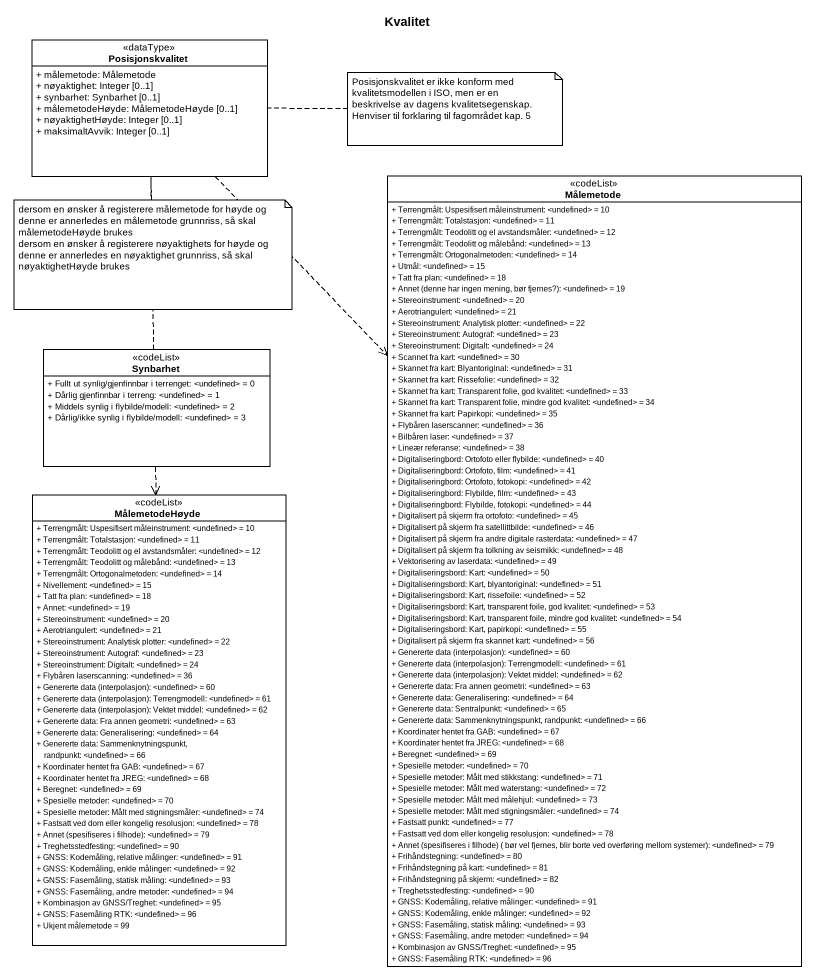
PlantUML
@startuml
title Kvalitet
hide circle
hide empty members
skinparam classAttributeIconSize 0
class Posisjonskvalitet <<dataType>> {
  + målemetode: Målemetode
  + nøyaktighet: Integer [0..1]
  + synbarhet: Synbarhet [0..1]
  + målemetodeHøyde: MålemetodeHøyde [0..1]
  + nøyaktighetHøyde: Integer [0..1]
  + maksimaltAvvik: Integer [0..1]
}
class Målemetode <<codeList>> {
  + Terrengmålt: Uspesifisert måleinstrument: <undefined> = 10
  + Terrengmålt: Totalstasjon: <undefined> = 11
  + Terrengmålt: Teodolitt og el avstandsmåler: <undefined> = 12
  + Terrengmålt: Teodolitt og målebånd: <undefined> = 13
  + Terrengmålt: Ortogonalmetoden: <undefined> = 14
  + Utmål: <undefined> = 15
  + Tatt fra plan: <undefined> = 18
  {field} + Annet (denne har ingen mening, bør fjernes?): <undefined> = 19
  + Stereoinstrument: <undefined> = 20
  + Aerotriangulert: <undefined> = 21
  + Stereoinstrument: Analytisk plotter: <undefined> = 22
  + Stereoinstrument: Autograf: <undefined> = 23
  + Stereoinstrument: Digitalt: <undefined> = 24
  + Scannet fra kart: <undefined> = 30
  + Skannet fra kart: Blyantoriginal: <undefined> = 31
  + Skannet fra kart: Rissefolie: <undefined> = 32
  + Skannet fra kart: Transparent folie, god kvalitet: <undefined> = 33
  + Skannet fra kart: Transparent folie, mindre god kvalitet: <undefined> = 34
  + Skannet fra kart: Papirkopi: <undefined> = 35
  + Flybåren laserscanner: <undefined> = 36
  + Bilbåren laser: <undefined> = 37
  + Lineær referanse: <undefined> = 38
  + Digitaliseringbord: Ortofoto eller flybilde: <undefined> = 40
  + Digitaliseringbord: Ortofoto, film: <undefined> = 41
  + Digitaliseringbord: Ortofoto, fotokopi: <undefined> = 42
  + Digitaliseringbord: Flybilde, film: <undefined> = 43
  + Digitaliseringbord: Flybilde, fotokopi: <undefined> = 44
  + Digitalisert på skjerm fra ortofoto: <undefined> = 45
  + Digitalisert på skjerm fra satellittbilde: <undefined> = 46
  + Digitalisert på skjerm fra andre digitale rasterdata: <undefined> = 47
  + Digitalisert på skjerm fra tolkning av seismikk: <undefined> = 48
  + Vektorisering av laserdata: <undefined> = 49
  + Digitaliseringsbord: Kart: <undefined> = 50
  + Digitaliseringsbord: Kart, blyantoriginal: <undefined> = 51
  + Digitaliseringsbord: Kart, rissefoile: <undefined> = 52
  + Digitaliseringsbord: Kart, transparent foile, god kvalitet: <undefined> = 53
  + Digitaliseringsbord: Kart, transparent foile, mindre god kvalitet: <undefined> = 54
  + Digitaliseringsbord: Kart, papirkopi: <undefined> = 55
  + Digitalisert på skjerm fra skannet kart: <undefined> = 56
  {field} + Genererte data (interpolasjon): <undefined> = 60
  {field} + Genererte data (interpolasjon): Terrengmodell: <undefined> = 61
  {field} + Genererte data (interpolasjon): Vektet middel: <undefined> = 62
  + Genererte data: Fra annen geometri: <undefined> = 63
  + Genererte data: Generalisering: <undefined> = 64
  + Genererte data: Sentralpunkt: <undefined> = 65
  + Genererte data: Sammenknytningspunkt, randpunkt: <undefined> = 66
  + Koordinater hentet fra GAB: <undefined> = 67
  + Koordinater hentet fra JREG: <undefined> = 68
  + Beregnet: <undefined> = 69
  + Spesielle metoder: <undefined> = 70
  + Spesielle metoder: Målt med stikkstang: <undefined> = 71
  + Spesielle metoder: Målt med waterstang: <undefined> = 72
  + Spesielle metoder: Målt med målehjul: <undefined> = 73
  + Spesielle metoder: Målt med stigningsmåler: <undefined> = 74
  + Fastsatt punkt: <undefined> = 77
  + Fastsatt ved dom eller kongelig resolusjon: <undefined> = 78
  {field} + Annet (spesifiseres i filhode) ( bør vel fjernes, blir borte ved overføring mellom systemer): <undefined> = 79
  + Frihåndstegning: <undefined> = 80
  + Frihåndstegning på kart: <undefined> = 81
  + Frihåndstegning på skjerm: <undefined> = 82
  + Treghetsstedfesting: <undefined> = 90
  + GNSS: Kodemåling, relative målinger: <undefined> = 91
  + GNSS: Kodemåling, enkle målinger: <undefined> = 92
  + GNSS: Fasemåling, statisk måling: <undefined> = 93
  + GNSS: Fasemåling, andre metoder: <undefined> = 94
  + Kombinasjon av GNSS/Treghet: <undefined> = 95
  + GNSS: Fasemåling RTK: <undefined> = 96
}
class Synbarhet <<codeList>> {
  + Fullt ut synlig/gjenfinnbar i terrenget: <undefined> = 0
  + Dårlig gjenfinnbar i terreng: <undefined> = 1
  + Middels synlig i flybilde/modell: <undefined> = 2
  + Dårlig/ikke synlig i flybilde/modell: <undefined> = 3
}
class MålemetodeHøyde <<codeList>> {
  + Terrengmålt: Uspesifisert måleinstrument: <undefined> = 10
  + Terrengmålt: Totalstasjon: <undefined> = 11
  + Terrengmålt: Teodolitt og el avstandsmåler: <undefined> = 12
  + Terrengmålt: Teodolitt og målebånd: <undefined> = 13
  + Terrengmålt: Ortogonalmetoden: <undefined> = 14
  + Nivellement: <undefined> = 15
  + Tatt fra plan: <undefined> = 18
  + Annet: <undefined> = 19
  + Stereoinstrument: <undefined> = 20
  + Aerotriangulert: <undefined> = 21
  + Stereoinstrument: Analytisk plotter: <undefined> = 22
  + Stereoinstrument: Autograf: <undefined> = 23
  + Stereoinstrument: Digitalt: <undefined> = 24
  + Flybåren laserscanning: <undefined> = 36
  {field} + Genererte data (interpolasjon): <undefined> = 60
  {field} + Genererte data (interpolasjon): Terrengmodell: <undefined> = 61
  {field} + Genererte data (interpolasjon): Vektet middel: <undefined> = 62
  + Genererte data: Fra annen geometri: <undefined> = 63
  + Genererte data: Generalisering: <undefined> = 64
  + Genererte data: Sammenknytningspunkt, randpunkt: <undefined> = 66
  + Koordinater hentet fra GAB: <undefined> = 67
  + Koordinater hentet fra JREG: <undefined> = 68
  + Beregnet: <undefined> = 69
  + Spesielle metoder: <undefined> = 70
  + Spesielle metoder: Målt med stigningsmåler: <undefined> = 74
  + Fastsatt ved dom eller kongelig resolusjon: <undefined> = 78
  {field} + Annet (spesifiseres i filhode): <undefined> = 79
  + Treghetsstedfesting: <undefined> = 90
  + GNSS: Kodemåling, relative målinger: <undefined> = 91
  + GNSS: Kodemåling, enkle målinger: <undefined> = 92
  + GNSS: Fasemåling, statisk måling: <undefined> = 93
  + GNSS: Fasemåling, andre metoder: <undefined> = 94
  + Kombinasjon av GNSS/Treghet: <undefined> = 95
  + GNSS: Fasemåling RTK: <undefined> = 96
  + Ukjent målemetode = 99
}
Posisjonskvalitet ..> Målemetode
Posisjonskvalitet ..> MålemetodeHøyde
note right of Posisjonskvalitet
  Posisjonskvalitet er ikke konform med kvalitetsmodellen i ISO, men er en beskrivelse av dagens kvalitetsegenskap.
  Henviser til forklaring til fagområdet kap. 5
end note
note bottom of Posisjonskvalitet
  dersom en ønsker å registerere målemetode for høyde og denne er annerledes en målemetode grunnriss, så skal målemetodeHøyde brukes
  dersom en ønsker å registerere nøyaktighets for høyde og denne er annerledes en nøyaktighet grunnriss, så skal nøyaktighetHøyde brukes
end note
@enduml
